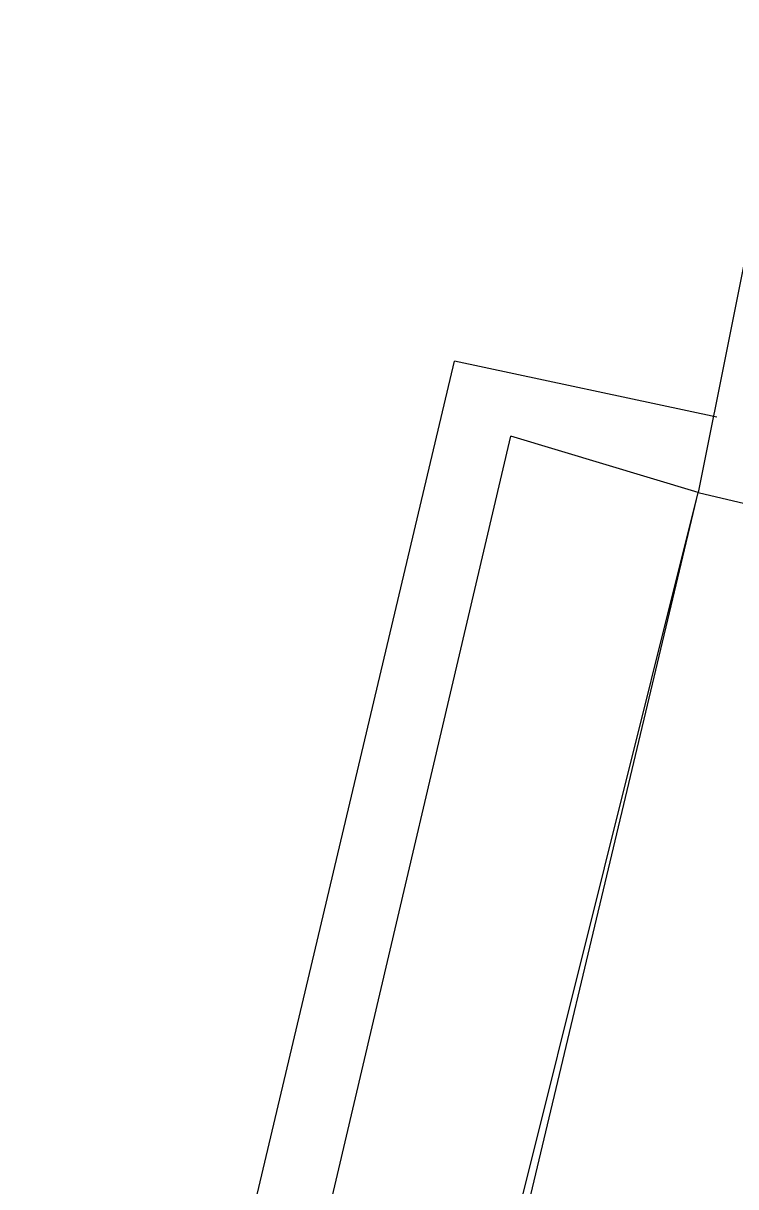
# Model space of a CAD drawing. Header units: feet. Extents: x -84 to 198, y -22 to 181.
# Drawn here: x 113.267 to 113.773, y 59.991 to 60.818 of the extents above; entities that cross this region are included whole.
import ezdxf

# ---------------------------------------------------------------- set-up
doc = ezdxf.new("R2010")
doc.units = ezdxf.units.FT
doc.layers.add('A-LINEA', color=7, linetype='CONTINUOUS')
doc.layers.add('A-MURO-CONCRETO', color=8, linetype='CONTINUOUS')

msp = doc.modelspace()

# ---------------------------------------------------------------- linework, layer by layer
at = {"layer": 'A-LINEA'}
for p, q in [((113.8133, 60.8178), (113.7467, 60.4844)), ((113.2667, 59.2844), (113.5733, 60.5778)), ((113.76, 60.5378), (113.5733, 60.5778)), ((113.3067, 59.2178), (113.6133, 60.5244)), ((113.7467, 60.4844), (113.6133, 60.5244))]:
    msp.add_line(p, q, dxfattribs=at)
msp.add_lwpolyline([(117.1467, 59.6844), (116.8, 58.2178), (113.4, 59.0311), (113.7467, 60.4844), (117.1467, 59.6844)], dxfattribs=at)
at = {"layer": 'A-MURO-CONCRETO'}
msp.add_lwpolyline([(113.7467, 60.4844), (117.1467, 59.6844), (113.5467, 59.6844), (113.7467, 60.4844), (113.7467, 60.4844)], dxfattribs=at)

doc.saveas('drawing.dxf')
